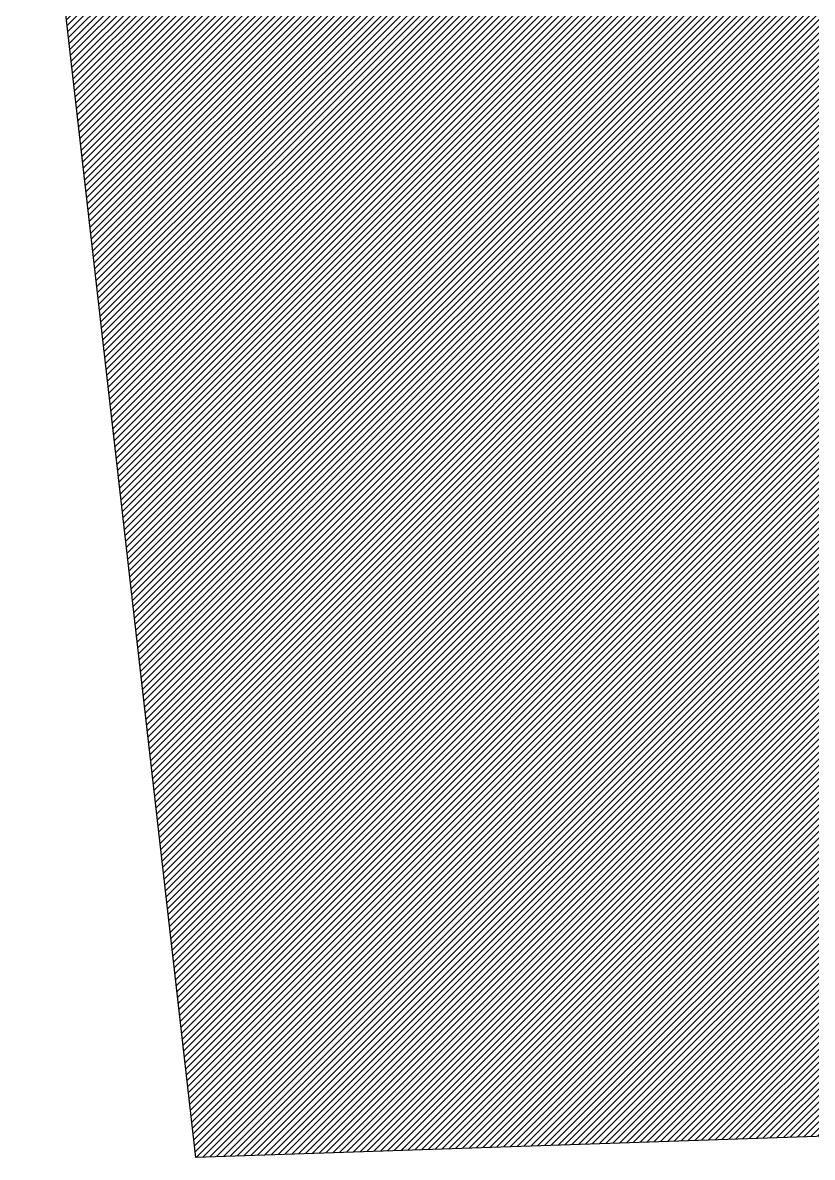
# Model space of a CAD drawing. Header units: metres. Extents: x -296 to 345, y -1036 to 474.
# Drawn here: x -170.2 to -62.8, y -287.6 to -133.2 of the extents above; entities that cross this region are included whole.
import ezdxf

# ---------------------------------------------------------------- set-up
doc = ezdxf.new("R2010")
doc.units = ezdxf.units.M
doc.layers.add('DGPRO_ARQ_EXISTENCIA', color=7, linetype='Continuous')
doc.layers.add('DGPRO_Edificacion existente', color=2, linetype='Continuous')
doc.layers.add('DGPRO_Hatch edificios', color=7, linetype='Continuous', true_color=0xd1e8ff)

# ---------------------------------------------------------------- blocks, each defined once
blk = doc.blocks.new('consitucion con la topografia correcta')
at = {"layer": 'DGPRO_Hatch edificios'}
h = blk.add_hatch(dxfattribs=at)
h.set_pattern_fill('ANSI31', color=256, scale=0.2)
h.set_pattern_definition([(45, (1239.6324, -99.3097), (-0.4490128, 0.4490128), [])])
h.paths.add_polyline_path([(1651.44, 919.85), (1647.82, 922.47), (1621.75, 919.29), (1621.75, 919.79), (1621.72, 919.79), (1621.7, 919.93), (1621.75, 919.94), (1621.73, 929.58), (1622.36, 936.45), (1622.5, 936.44), (1621.63, 948.76), (1626.62, 948.76), (1626.75, 952.3), (1627.82, 952.42), (1627.8, 958.8), (1626.37, 958.93), (1625.28, 992.29), (1626.81, 992.54), (1626.48, 998.92), (1625.05, 998.97), (1624.86, 1002.5), (1620.4, 1002.38), (1620, 1014.52), (1619.23, 1014.52), (1619.19, 1015.48), (1618.76, 1015.48), (1617.79, 1018.91), (1612.16, 1023.13), (1610.39, 1023.43), (1610.47, 1023.94), (1609.4, 1023.83), (1609.28, 1024.63), (1588.79, 1023.38), (1587.25, 1023.38), (1587.14, 1024.99), (1543.65, 1023.83), (1537.96, 1023.65), (1499.42, 1022.2), (1499.42, 1017.49), (1479.67, 1017.49), (1479.5, 1021.59), (1473.34, 1021.41), (1469.2, 1017), (1472.04, 926.9), (1492.75, 744.62), (1704.64, 751.78), (1702.47, 758.63), (1699.31, 768.63), (1670.28, 860.32), (1667.14, 870.24), (1663.9, 880.49), (1661.33, 888.62)])
at = {"layer": 'DGPRO_Edificacion existente'}
blk.add_lwpolyline([(1704.64, 751.78), (1492.75, 744.62), (1472.04, 926.9), (1469.2, 1017), (1473.34, 1021.41), (1479.5, 1021.59), (1479.67, 1017.49), (1499.42, 1017.49), (1499.42, 1022.2), (1537.96, 1023.65), (1543.65, 1023.83), (1587.14, 1024.99)], dxfattribs=at)
blk = doc.blocks.new('A$C45BA266A')
at = {"layer": 'DGPRO_Hatch edificios'}
blk.add_blockref('consitucion con la topografia correcta', (-1639.44, -1032.24), dxfattribs=at)

msp = doc.modelspace()

# ---------------------------------------------------------------- block references
at = {"layer": 'DGPRO_ARQ_EXISTENCIA'}
msp.add_blockref('A$C45BA266A', (0, 0), dxfattribs=at)

doc.saveas('drawing.dxf')
